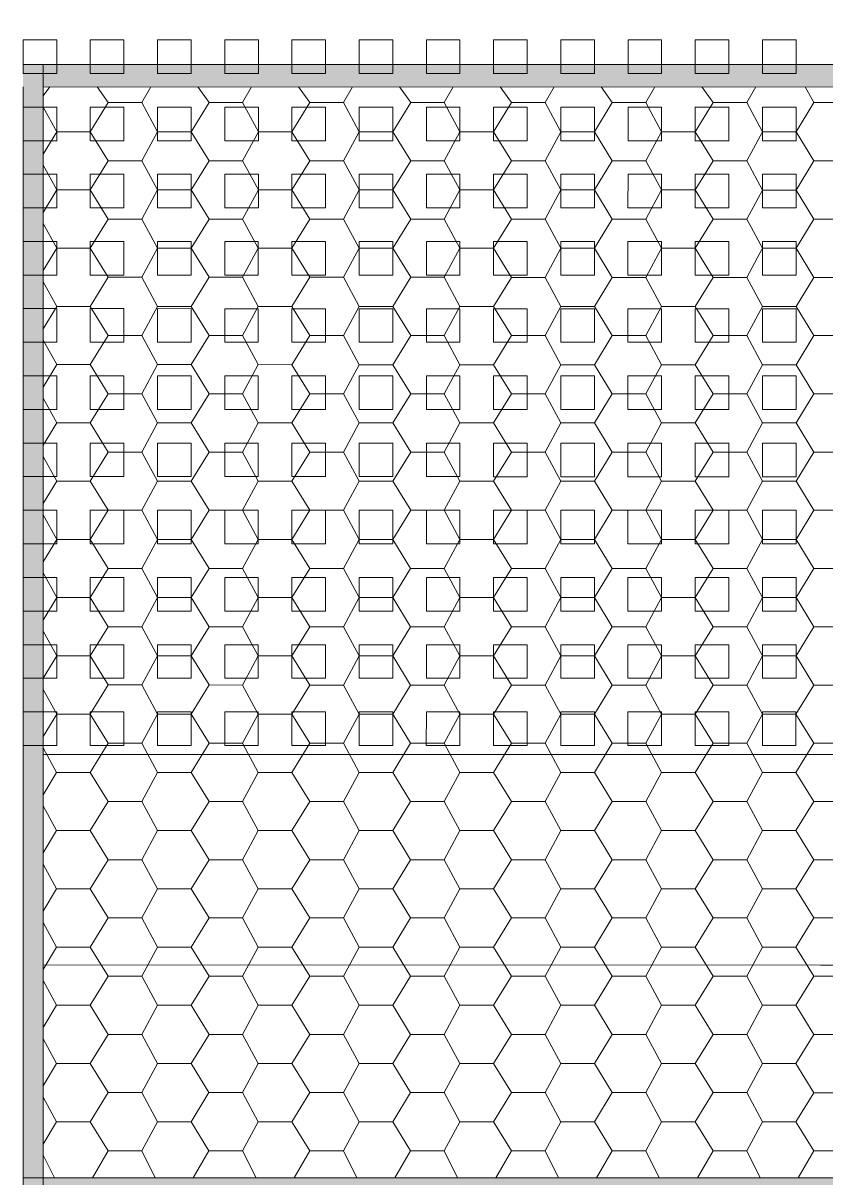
# Model space of a CAD drawing. Extents: x 3377 to 3790, y 1673 to 1846.
# Drawn here: x 3523.047 to 3524.563, y 1739.272 to 1741.454 of the extents above; entities that cross this region are included whole.
import ezdxf

# ---------------------------------------------------------------- set-up
doc = ezdxf.new("R2010")
doc.units = 0
doc.header["$LTSCALE"] = 2
doc.layers.add('PDF7_0', color=7, linetype='Continuous', true_color=0xc6c6c6)
doc.layers.add('PDF7_04-DETALHE', color=7, linetype='Continuous', true_color=0xc6c6c6)

msp = doc.modelspace()

# ---------------------------------------------------------------- linework, layer by layer
at = {"layer": 'PDF7_0', "color": 7, "lineweight": 0}
msp.add_lwpolyline([(3535.3855, 1740.0119), (3535.4109, 1740.0246, 0.281336), (3525.315, 1746.2033, 0.281573), (3515.2182, 1740.026), (3515.2436, 1740.0133, -0.281686), (3525.315, 1746.1737, -0.281456)], format="xyb", close=True, dxfattribs=at)
for points in [[(3535.1359, 1740.2658, 0.27384), (3525.315, 1746.0721, 0.27384), (3515.4933, 1740.2672), (3515.8402, 1740.0725, -0.27356), (3525.3149, 1745.6743, -0.273821), (3534.7846, 1740.0712), (3534.7381, 1740.1558), (3535.0893, 1740.3547), (3535.1359, 1740.2658), (3535.212, 1740.0712)], [(3535.0851, 1740.2828, 0.272189), (3525.315, 1746.0383, 0.272189), (3515.5441, 1740.2841), (3515.8276, 1740.1233, -0.272462), (3525.3149, 1745.7124), (3525.315, 1746.0383), (3525.3149, 1745.7124, -0.272294), (3534.8016, 1740.122)], [(3535.1866, 1740.0712), (3534.7846, 1740.0712), (3534.6704, 1740.0712, 0.272283), (3525.3149, 1745.5728, 0.272349), (3515.9545, 1740.0725), (3515.8402, 1740.0725), (3515.4425, 1740.0725)]]:
    msp.add_lwpolyline(points, format="xyb", dxfattribs=at)
for points in [[(3523.0466, 1741.3753), (3523.0846, 1741.3753), (3523.0845, 1739.2722), (3523.0464, 1739.2722), (3523.0466, 1741.333)], [(3524.7179, 1740.0719), (3523.0846, 1740.072)], [(3525.2934, 1739.6741), (3523.0845, 1739.6742)]]:
    msp.add_lwpolyline(points, dxfattribs=at)
for points in [[(3525.2935, 1741.3751), (3525.2935, 1741.3328), (3523.0846, 1741.333), (3523.0846, 1741.3753)], [(3523.0464, 1739.2722), (3523.0845, 1739.2722), (3523.0844, 1737.1734), (3523.0463, 1737.1734)], [(3523.0844, 1737.1734), (3523.0845, 1739.2722)], [(3525.2933, 1739.2721), (3525.2933, 1739.234), (3523.0845, 1739.2342), (3523.0845, 1739.2722)]]:
    msp.add_lwpolyline(points, close=True, dxfattribs=at)
at = {"layer": 'PDF7_0', "lineweight": 0}
for points in [[(3523.0846, 1741.3161), (3523.0973, 1741.333)], [(3523.1862, 1741.333), (3523.2074, 1741.3034), (3523.2708, 1741.3033), (3523.2878, 1741.333)], [(3523.3766, 1741.333), (3523.3978, 1741.3033), (3523.4612, 1741.3033), (3523.4782, 1741.333)], [(3523.567, 1741.333), (3523.5882, 1741.3033), (3523.6517, 1741.3033), (3523.6686, 1741.3329)], [(3523.7575, 1741.3329), (3523.7786, 1741.3033), (3523.8421, 1741.3033), (3523.859, 1741.3329)], [(3523.9479, 1741.3329), (3523.969, 1741.3033), (3524.0325, 1741.3033), (3524.0494, 1741.3329)], [(3524.1383, 1741.3329), (3524.1594, 1741.3033), (3524.2229, 1741.3033), (3524.2398, 1741.3329)], [(3524.3287, 1741.3329), (3524.3499, 1741.3033), (3524.4133, 1741.3033), (3524.4303, 1741.3329)], [(3524.5234, 1741.3329), (3524.5403, 1741.3033), (3524.6037, 1741.3033), (3524.6207, 1741.3329)], [(3523.0846, 1741.2949), (3523.11, 1741.2484), (3523.1735, 1741.2483), (3523.2074, 1741.3034)], [(3523.2708, 1741.3033), (3523.3004, 1741.2483), (3523.3639, 1741.2483), (3523.3978, 1741.3033)], [(3523.4612, 1741.3033), (3523.4909, 1741.2483), (3523.5543, 1741.2483), (3523.5882, 1741.3033)], [(3523.6517, 1741.3033), (3523.6813, 1741.2483), (3523.7448, 1741.2483), (3523.7786, 1741.3033)], [(3523.8421, 1741.3033), (3523.8717, 1741.2483), (3523.9352, 1741.2483), (3523.969, 1741.3033)], [(3524.0325, 1741.3033), (3524.0621, 1741.2483), (3524.1256, 1741.2483), (3524.1594, 1741.3033)], [(3524.2229, 1741.3033), (3524.2525, 1741.2483), (3524.316, 1741.2483), (3524.3499, 1741.3033)], [(3524.4133, 1741.3033), (3524.4429, 1741.2483), (3524.5064, 1741.2483), (3524.5403, 1741.3033)], [(3523.0846, 1741.206), (3523.11, 1741.2484)], [(3523.1735, 1741.2483), (3523.2073, 1741.1933), (3523.2708, 1741.1933), (3523.3004, 1741.2483)], [(3523.3639, 1741.2483), (3523.3978, 1741.1933), (3523.4612, 1741.1933), (3523.4909, 1741.2483)], [(3523.5543, 1741.2483), (3523.5882, 1741.1933), (3523.6517, 1741.1933), (3523.6813, 1741.2483)], [(3523.7448, 1741.2483), (3523.7786, 1741.1933), (3523.8421, 1741.1933), (3523.8717, 1741.2483)], [(3523.9352, 1741.2483), (3523.969, 1741.1933), (3524.0325, 1741.1933), (3524.0621, 1741.2483)], [(3524.1256, 1741.2483), (3524.1594, 1741.1933), (3524.2229, 1741.1933), (3524.2525, 1741.2483)], [(3524.316, 1741.2483), (3524.3499, 1741.1933), (3524.4133, 1741.1933), (3524.4429, 1741.2483)], [(3524.5064, 1741.2483), (3524.5403, 1741.1932), (3524.6037, 1741.1932), (3524.6334, 1741.2482)], [(3523.0846, 1741.1849), (3523.11, 1741.1383), (3523.1735, 1741.1383), (3523.2073, 1741.1933)], [(3523.2708, 1741.1933), (3523.3004, 1741.1383), (3523.3639, 1741.1383), (3523.3978, 1741.1933)], [(3523.4612, 1741.1933), (3523.4909, 1741.1383), (3523.5543, 1741.1383), (3523.5882, 1741.1933)], [(3523.6517, 1741.1933), (3523.6813, 1741.1383), (3523.7447, 1741.1383), (3523.7786, 1741.1933)], [(3523.8421, 1741.1933), (3523.8717, 1741.1383), (3523.9352, 1741.1383), (3523.969, 1741.1933)], [(3524.0325, 1741.1933), (3524.0621, 1741.1383), (3524.1256, 1741.1383), (3524.1594, 1741.1933)], [(3524.2229, 1741.1933), (3524.2525, 1741.1383), (3524.316, 1741.1383), (3524.3499, 1741.1933)], [(3524.4133, 1741.1933), (3524.4429, 1741.1382), (3524.5064, 1741.1382), (3524.5403, 1741.1932)], [(3523.0846, 1741.096), (3523.11, 1741.1383)], [(3523.1735, 1741.1383), (3523.2073, 1741.0833), (3523.2708, 1741.0833), (3523.3004, 1741.1383)], [(3523.3639, 1741.1383), (3523.3978, 1741.0833), (3523.4612, 1741.0833), (3523.4909, 1741.1383)], [(3523.5543, 1741.1383), (3523.5882, 1741.0833), (3523.6516, 1741.0833), (3523.6813, 1741.1383)], [(3523.7447, 1741.1383), (3523.7786, 1741.0833), (3523.8421, 1741.0833), (3523.8717, 1741.1383)], [(3523.9352, 1741.1383), (3523.969, 1741.0833), (3524.0325, 1741.0833), (3524.0621, 1741.1383)], [(3524.1256, 1741.1383), (3524.1594, 1741.0833), (3524.2229, 1741.0832), (3524.2525, 1741.1383)], [(3524.316, 1741.1383), (3524.3498, 1741.0832), (3524.4133, 1741.0832), (3524.4429, 1741.1382)], [(3524.5064, 1741.1382), (3524.5403, 1741.0832), (3524.6037, 1741.0832), (3524.6334, 1741.1382)], [(3523.0846, 1741.0749), (3523.11, 1741.0283), (3523.1735, 1741.0283), (3523.2073, 1741.0833)], [(3523.2708, 1741.0833), (3523.3004, 1741.0283), (3523.3639, 1741.0283), (3523.3978, 1741.0833)], [(3523.4612, 1741.0833), (3523.4908, 1741.0283), (3523.5543, 1741.0283), (3523.5882, 1741.0833)], [(3523.6516, 1741.0833), (3523.6813, 1741.0283), (3523.7447, 1741.0283), (3523.7786, 1741.0833)], [(3523.8421, 1741.0833), (3523.8717, 1741.0283), (3523.9352, 1741.0283), (3523.969, 1741.0833)], [(3524.0325, 1741.0833), (3524.0621, 1741.0282), (3524.1256, 1741.0282), (3524.1594, 1741.0833)], [(3524.2229, 1741.0832), (3524.2525, 1741.0282), (3524.316, 1741.0282), (3524.3498, 1741.0832)], [(3524.4133, 1741.0832), (3524.4429, 1741.0282), (3524.5064, 1741.0282), (3524.5403, 1741.0832)], [(3523.0846, 1740.986), (3523.11, 1741.0283)], [(3523.1735, 1741.0283), (3523.2073, 1740.9733), (3523.2708, 1740.9733), (3523.3004, 1741.0283)], [(3523.3639, 1741.0283), (3523.3978, 1740.9733), (3523.4612, 1740.9733), (3523.4908, 1741.0283)], [(3523.5543, 1741.0283), (3523.5882, 1740.9733), (3523.6516, 1740.9733), (3523.6813, 1741.0283)], [(3523.7447, 1741.0283), (3523.7786, 1740.9733), (3523.8421, 1740.9733), (3523.8717, 1741.0283)], [(3523.9352, 1741.0283), (3523.969, 1740.9732), (3524.0325, 1740.9732), (3524.0621, 1741.0282)], [(3524.1256, 1741.0282), (3524.1594, 1740.9732), (3524.2229, 1740.9732), (3524.2525, 1741.0282)], [(3524.316, 1741.0282), (3524.3498, 1740.9732), (3524.4133, 1740.9732), (3524.4429, 1741.0282)], [(3524.5064, 1741.0282), (3524.5403, 1740.9732), (3524.6037, 1740.9732), (3524.6333, 1741.0282)], [(3523.0846, 1740.9648), (3523.11, 1740.9183), (3523.1735, 1740.9183), (3523.2073, 1740.9733)], [(3523.2708, 1740.9733), (3523.3004, 1740.9183), (3523.3639, 1740.9183), (3523.3978, 1740.9733)], [(3523.4612, 1740.9733), (3523.4908, 1740.9183), (3523.5543, 1740.9183), (3523.5882, 1740.9733)], [(3523.6516, 1740.9733), (3523.6813, 1740.9183), (3523.7447, 1740.9183), (3523.7786, 1740.9733)], [(3523.8421, 1740.9733), (3523.8717, 1740.9182), (3523.9351, 1740.9182), (3523.969, 1740.9732)], [(3524.0325, 1740.9732), (3524.0621, 1740.9182), (3524.1256, 1740.9182), (3524.1594, 1740.9732)], [(3524.2229, 1740.9732), (3524.2525, 1740.9182), (3524.316, 1740.9182), (3524.3498, 1740.9732)], [(3524.4133, 1740.9732), (3524.4429, 1740.9182), (3524.5064, 1740.9182), (3524.5403, 1740.9732)], [(3523.0846, 1740.876), (3523.11, 1740.9183)], [(3523.1735, 1740.9183), (3523.2073, 1740.8633), (3523.2708, 1740.8633), (3523.3004, 1740.9183)], [(3523.3639, 1740.9183), (3523.3977, 1740.8633), (3523.4612, 1740.8633), (3523.4908, 1740.9183)], [(3523.5543, 1740.9183), (3523.5882, 1740.8633), (3523.6516, 1740.8632), (3523.6813, 1740.9183)], [(3523.7447, 1740.9183), (3523.7786, 1740.8632), (3523.842, 1740.8632), (3523.8717, 1740.9182)], [(3523.9351, 1740.9182), (3523.969, 1740.8632), (3524.0325, 1740.8632), (3524.0621, 1740.9182)], [(3524.1256, 1740.9182), (3524.1594, 1740.8632), (3524.2229, 1740.8632), (3524.2525, 1740.9182)], [(3524.316, 1740.9182), (3524.3498, 1740.8632), (3524.4133, 1740.8632), (3524.4429, 1740.9182)], [(3524.5064, 1740.9182), (3524.5402, 1740.8632), (3524.6037, 1740.8632), (3524.6333, 1740.9182)], [(3523.0846, 1740.8548), (3523.11, 1740.8083), (3523.1735, 1740.8083), (3523.2073, 1740.8633)], [(3523.2708, 1740.8633), (3523.3004, 1740.8083), (3523.3639, 1740.8083), (3523.3977, 1740.8633)], [(3523.4612, 1740.8633), (3523.4908, 1740.8083), (3523.5543, 1740.8082), (3523.5882, 1740.8633)], [(3523.6516, 1740.8632), (3523.6812, 1740.8082), (3523.7447, 1740.8082), (3523.7786, 1740.8632)], [(3523.842, 1740.8632), (3523.8717, 1740.8082), (3523.9351, 1740.8082), (3523.969, 1740.8632)], [(3524.0325, 1740.8632), (3524.0621, 1740.8082), (3524.1256, 1740.8082), (3524.1594, 1740.8632)], [(3524.2229, 1740.8632), (3524.2525, 1740.8082), (3524.316, 1740.8082), (3524.3498, 1740.8632)], [(3524.4133, 1740.8632), (3524.4429, 1740.8082), (3524.5064, 1740.8082), (3524.5402, 1740.8632)], [(3523.0846, 1740.766), (3523.11, 1740.8083)], [(3523.1735, 1740.8083), (3523.2073, 1740.7533), (3523.2708, 1740.7533), (3523.3004, 1740.8083)], [(3523.3639, 1740.8083), (3523.3977, 1740.7532), (3523.4612, 1740.7532), (3523.4908, 1740.8083)], [(3523.5543, 1740.8082), (3523.5882, 1740.7532), (3523.6516, 1740.7532), (3523.6812, 1740.8082)], [(3523.7447, 1740.8082), (3523.7786, 1740.7532), (3523.842, 1740.7532), (3523.8717, 1740.8082)], [(3523.9351, 1740.8082), (3523.969, 1740.7532), (3524.0325, 1740.7532), (3524.0621, 1740.8082)], [(3524.1256, 1740.8082), (3524.1594, 1740.7532), (3524.2229, 1740.7532), (3524.2525, 1740.8082)], [(3524.316, 1740.8082), (3524.3498, 1740.7532), (3524.4133, 1740.7532), (3524.4429, 1740.8082)], [(3524.5064, 1740.8082), (3524.5402, 1740.7532), (3524.6037, 1740.7532), (3524.6333, 1740.8082)], [(3523.0846, 1740.7448), (3523.11, 1740.6983), (3523.1735, 1740.6983), (3523.2073, 1740.7533)], [(3523.2708, 1740.7533), (3523.3004, 1740.6982), (3523.3639, 1740.6982), (3523.3977, 1740.7532)], [(3523.4612, 1740.7532), (3523.4908, 1740.6982), (3523.5543, 1740.6982), (3523.5882, 1740.7532)], [(3523.6516, 1740.7532), (3523.6812, 1740.6982), (3523.7447, 1740.6982), (3523.7786, 1740.7532)], [(3523.842, 1740.7532), (3523.8717, 1740.6982), (3523.9351, 1740.6982), (3523.969, 1740.7532)], [(3524.0325, 1740.7532), (3524.0621, 1740.6982), (3524.1255, 1740.6982), (3524.1594, 1740.7532)], [(3524.2229, 1740.7532), (3524.2525, 1740.6982), (3524.316, 1740.6982), (3524.3498, 1740.7532)], [(3524.4133, 1740.7532), (3524.4429, 1740.6982), (3524.5064, 1740.6982), (3524.5402, 1740.7532)], [(3523.0846, 1740.6559), (3523.11, 1740.6983)], [(3523.1735, 1740.6983), (3523.2073, 1740.6432), (3523.2708, 1740.6432), (3523.3004, 1740.6982)], [(3523.3639, 1740.6982), (3523.3977, 1740.6432), (3523.4612, 1740.6432), (3523.4908, 1740.6982)], [(3523.5543, 1740.6982), (3523.5881, 1740.6432), (3523.6516, 1740.6432), (3523.6812, 1740.6982)], [(3523.7447, 1740.6982), (3523.7786, 1740.6432), (3523.842, 1740.6432), (3523.8717, 1740.6982)], [(3523.9351, 1740.6982), (3523.969, 1740.6432), (3524.0325, 1740.6432), (3524.0621, 1740.6982)], [(3524.1255, 1740.6982), (3524.1594, 1740.6432), (3524.2229, 1740.6432), (3524.2525, 1740.6982)], [(3524.316, 1740.6982), (3524.3498, 1740.6432), (3524.4133, 1740.6432), (3524.4429, 1740.6982)], [(3524.5064, 1740.6982), (3524.5402, 1740.6432), (3524.6037, 1740.6431), (3524.6333, 1740.6982)], [(3523.0846, 1740.6348), (3523.11, 1740.5882), (3523.1735, 1740.5882), (3523.2073, 1740.6432)], [(3523.2708, 1740.6432), (3523.3004, 1740.5882), (3523.3639, 1740.5882), (3523.3977, 1740.6432)], [(3523.4612, 1740.6432), (3523.4908, 1740.5882), (3523.5543, 1740.5882), (3523.5881, 1740.6432)], [(3523.6516, 1740.6432), (3523.6812, 1740.5882), (3523.7447, 1740.5882), (3523.7786, 1740.6432)], [(3523.842, 1740.6432), (3523.8717, 1740.5882), (3523.9351, 1740.5882), (3523.969, 1740.6432)], [(3524.0325, 1740.6432), (3524.0621, 1740.5882), (3524.1255, 1740.5882), (3524.1594, 1740.6432)], [(3524.2229, 1740.6432), (3524.2525, 1740.5882), (3524.316, 1740.5882), (3524.3498, 1740.6432)], [(3524.4133, 1740.6432), (3524.4429, 1740.5881), (3524.5064, 1740.5881), (3524.5402, 1740.6432)], [(3523.0846, 1740.5459), (3523.11, 1740.5882)], [(3523.1735, 1740.5882), (3523.2073, 1740.5332), (3523.2708, 1740.5332), (3523.3004, 1740.5882)], [(3523.3639, 1740.5882), (3523.3977, 1740.5332), (3523.4612, 1740.5332), (3523.4908, 1740.5882)], [(3523.5543, 1740.5882), (3523.5881, 1740.5332), (3523.6516, 1740.5332), (3523.6812, 1740.5882)], [(3523.7447, 1740.5882), (3523.7786, 1740.5332), (3523.842, 1740.5332), (3523.8717, 1740.5882)], [(3523.9351, 1740.5882), (3523.969, 1740.5332), (3524.0324, 1740.5332), (3524.0621, 1740.5882)], [(3524.1255, 1740.5882), (3524.1594, 1740.5332), (3524.2229, 1740.5332), (3524.2525, 1740.5882)], [(3524.316, 1740.5882), (3524.3498, 1740.5331), (3524.4133, 1740.5331), (3524.4429, 1740.5881)], [(3524.5064, 1740.5881), (3524.5402, 1740.5331), (3524.6037, 1740.5331), (3524.6333, 1740.5881)], [(3523.0846, 1740.5248), (3523.11, 1740.4782), (3523.1734, 1740.4782), (3523.2073, 1740.5332)], [(3523.2708, 1740.5332), (3523.3004, 1740.4782), (3523.3639, 1740.4782), (3523.3977, 1740.5332)], [(3523.4612, 1740.5332), (3523.4908, 1740.4782), (3523.5543, 1740.4782), (3523.5881, 1740.5332)], [(3523.6516, 1740.5332), (3523.6812, 1740.4782), (3523.7447, 1740.4782), (3523.7786, 1740.5332)], [(3523.842, 1740.5332), (3523.8716, 1740.4782), (3523.9351, 1740.4782), (3523.969, 1740.5332)], [(3524.0324, 1740.5332), (3524.0621, 1740.4782), (3524.1255, 1740.4782), (3524.1594, 1740.5332)], [(3524.2229, 1740.5332), (3524.2525, 1740.4781), (3524.316, 1740.4781), (3524.3498, 1740.5331)], [(3524.4133, 1740.5331), (3524.4429, 1740.4781), (3524.5064, 1740.4781), (3524.5402, 1740.5331)], [(3523.0846, 1740.4359), (3523.11, 1740.4782)], [(3523.1734, 1740.4782), (3523.2073, 1740.4232), (3523.2708, 1740.4232), (3523.3004, 1740.4782)], [(3523.3639, 1740.4782), (3523.3977, 1740.4232), (3523.4612, 1740.4232), (3523.4908, 1740.4782)], [(3523.5543, 1740.4782), (3523.5881, 1740.4232), (3523.6516, 1740.4232), (3523.6812, 1740.4782)], [(3523.7447, 1740.4782), (3523.7785, 1740.4232), (3523.842, 1740.4232), (3523.8716, 1740.4782)], [(3523.9351, 1740.4782), (3523.969, 1740.4232), (3524.0324, 1740.4231), (3524.0621, 1740.4782)], [(3524.1255, 1740.4782), (3524.1594, 1740.4231), (3524.2229, 1740.4231), (3524.2525, 1740.4781)], [(3524.316, 1740.4781), (3524.3498, 1740.4231), (3524.4133, 1740.4231), (3524.4429, 1740.4781)], [(3524.5064, 1740.4781), (3524.5402, 1740.4231), (3524.6037, 1740.4231), (3524.6333, 1740.4781)], [(3523.0846, 1740.4147), (3523.11, 1740.3682), (3523.1734, 1740.3682), (3523.2073, 1740.4232)], [(3523.2708, 1740.4232), (3523.3004, 1740.3682), (3523.3639, 1740.3682), (3523.3977, 1740.4232)], [(3523.4612, 1740.4232), (3523.4908, 1740.3682), (3523.5543, 1740.3682), (3523.5881, 1740.4232)], [(3523.6516, 1740.4232), (3523.6812, 1740.3682), (3523.7447, 1740.3682), (3523.7785, 1740.4232)], [(3523.842, 1740.4232), (3523.8716, 1740.3682), (3523.9351, 1740.3681), (3523.969, 1740.4232)], [(3524.0324, 1740.4231), (3524.0621, 1740.3681), (3524.1255, 1740.3681), (3524.1594, 1740.4231)], [(3524.2229, 1740.4231), (3524.2525, 1740.3681), (3524.3159, 1740.3681), (3524.3498, 1740.4231)], [(3524.4133, 1740.4231), (3524.4429, 1740.3681), (3524.5064, 1740.3681), (3524.5402, 1740.4231)], [(3523.0846, 1740.3259), (3523.11, 1740.3682)], [(3523.1734, 1740.3682), (3523.2073, 1740.3132), (3523.2708, 1740.3132), (3523.3004, 1740.3682)], [(3523.3639, 1740.3682), (3523.3977, 1740.3132), (3523.4612, 1740.3132), (3523.4908, 1740.3682)], [(3523.5543, 1740.3682), (3523.5881, 1740.3132), (3523.6516, 1740.3132), (3523.6812, 1740.3682)], [(3523.7447, 1740.3682), (3523.7785, 1740.3131), (3523.842, 1740.3131), (3523.8716, 1740.3682)], [(3523.9351, 1740.3681), (3523.969, 1740.3131), (3524.0324, 1740.3131), (3524.0621, 1740.3681)], [(3524.1255, 1740.3681), (3524.1594, 1740.3131), (3524.2228, 1740.3131), (3524.2525, 1740.3681)], [(3524.3159, 1740.3681), (3524.3498, 1740.3131), (3524.4133, 1740.3131), (3524.4429, 1740.3681)], [(3524.5064, 1740.3681), (3524.5402, 1740.3131), (3524.6037, 1740.3131), (3524.6333, 1740.3681)], [(3523.0846, 1740.3047), (3523.11, 1740.2582), (3523.1734, 1740.2582), (3523.2073, 1740.3132)], [(3523.2708, 1740.3132), (3523.3004, 1740.2582), (3523.3639, 1740.2582), (3523.3977, 1740.3132)], [(3523.4612, 1740.3132), (3523.4908, 1740.2582), (3523.5543, 1740.2582), (3523.5881, 1740.3132)], [(3523.6516, 1740.3132), (3523.6812, 1740.2581), (3523.7447, 1740.2581), (3523.7785, 1740.3131)], [(3523.842, 1740.3131), (3523.8716, 1740.2581), (3523.9351, 1740.2581), (3523.969, 1740.3131)], [(3524.0324, 1740.3131), (3524.062, 1740.2581), (3524.1255, 1740.2581), (3524.1594, 1740.3131)], [(3524.2228, 1740.3131), (3524.2525, 1740.2581), (3524.3159, 1740.2581), (3524.3498, 1740.3131)], [(3524.4133, 1740.3131), (3524.4429, 1740.2581), (3524.5064, 1740.2581), (3524.5402, 1740.3131)], [(3523.0846, 1740.2159), (3523.11, 1740.2582)], [(3523.1734, 1740.2582), (3523.2073, 1740.2032), (3523.2708, 1740.2032), (3523.3004, 1740.2582)], [(3523.3639, 1740.2582), (3523.3977, 1740.2032), (3523.4612, 1740.2031), (3523.4908, 1740.2582)], [(3523.5543, 1740.2582), (3523.5881, 1740.2031), (3523.6516, 1740.2031), (3523.6812, 1740.2581)], [(3523.7447, 1740.2581), (3523.7785, 1740.2031), (3523.842, 1740.2031), (3523.8716, 1740.2581)], [(3523.9351, 1740.2581), (3523.969, 1740.2031), (3524.0324, 1740.2031), (3524.062, 1740.2581)], [(3524.1255, 1740.2581), (3524.1594, 1740.2031), (3524.2228, 1740.2031), (3524.2525, 1740.2581)], [(3524.3159, 1740.2581), (3524.3498, 1740.2031), (3524.4133, 1740.2031), (3524.4429, 1740.2581)], [(3524.5064, 1740.2581), (3524.5402, 1740.2031), (3524.6037, 1740.2031), (3524.6333, 1740.2581)], [(3523.0846, 1740.1947), (3523.11, 1740.1482), (3523.1734, 1740.1482), (3523.2073, 1740.2032)], [(3523.2708, 1740.2032), (3523.3004, 1740.1482), (3523.3638, 1740.1481), (3523.3977, 1740.2032)], [(3523.4612, 1740.2031), (3523.4908, 1740.1481), (3523.5543, 1740.1481), (3523.5881, 1740.2031)], [(3523.6516, 1740.2031), (3523.6812, 1740.1481), (3523.7447, 1740.1481), (3523.7785, 1740.2031)], [(3523.842, 1740.2031), (3523.8716, 1740.1481), (3523.9351, 1740.1481), (3523.969, 1740.2031)], [(3524.0324, 1740.2031), (3524.062, 1740.1481), (3524.1255, 1740.1481), (3524.1594, 1740.2031)], [(3524.2228, 1740.2031), (3524.2525, 1740.1481), (3524.3159, 1740.1481), (3524.3498, 1740.2031)], [(3524.4133, 1740.2031), (3524.4429, 1740.1481), (3524.5063, 1740.1481), (3524.5402, 1740.2031)], [(3523.0846, 1740.1059), (3523.11, 1740.1482)], [(3523.1734, 1740.1482), (3523.2073, 1740.0931), (3523.2707, 1740.0931), (3523.3004, 1740.1482)], [(3523.3638, 1740.1481), (3523.3977, 1740.0931), (3523.4612, 1740.0931), (3523.4908, 1740.1481)], [(3523.5543, 1740.1481), (3523.5881, 1740.0931), (3523.6516, 1740.0931), (3523.6812, 1740.1481)], [(3523.7447, 1740.1481), (3523.7785, 1740.0931), (3523.842, 1740.0931), (3523.8716, 1740.1481)], [(3523.9351, 1740.1481), (3523.9689, 1740.0931), (3524.0324, 1740.0931), (3524.062, 1740.1481)], [(3524.1255, 1740.1481), (3524.1594, 1740.0931), (3524.2228, 1740.0931), (3524.2525, 1740.1481)], [(3524.3159, 1740.1481), (3524.3498, 1740.0931), (3524.4132, 1740.0931), (3524.4429, 1740.1481)], [(3524.5063, 1740.1481), (3524.5402, 1740.0931), (3524.6037, 1740.0931), (3524.6333, 1740.1481)], [(3523.0846, 1740.0847), (3523.1099, 1740.0381), (3523.1734, 1740.0381), (3523.2073, 1740.0931)], [(3523.2707, 1740.0931), (3523.3004, 1740.0381), (3523.3638, 1740.0381), (3523.3977, 1740.0931)], [(3523.4612, 1740.0931), (3523.4908, 1740.0381), (3523.5543, 1740.0381), (3523.5881, 1740.0931)], [(3523.6516, 1740.0931), (3523.6812, 1740.0381), (3523.7447, 1740.0381), (3523.7785, 1740.0931)], [(3523.842, 1740.0931), (3523.8716, 1740.0381), (3523.9351, 1740.0381), (3523.9689, 1740.0931)], [(3524.0324, 1740.0931), (3524.062, 1740.0381), (3524.1255, 1740.0381), (3524.1594, 1740.0931)], [(3524.2228, 1740.0931), (3524.2524, 1740.0381), (3524.3159, 1740.0381), (3524.3498, 1740.0931)], [(3524.4132, 1740.0931), (3524.4429, 1740.0381), (3524.5063, 1740.0381), (3524.5402, 1740.0931)], [(3523.0846, 1739.9958), (3523.1099, 1740.0381)], [(3523.1734, 1740.0381), (3523.2073, 1739.9831), (3523.2707, 1739.9831), (3523.3004, 1740.0381)], [(3523.3638, 1740.0381), (3523.3977, 1739.9831), (3523.4612, 1739.9831), (3523.4908, 1740.0381)], [(3523.5543, 1740.0381), (3523.5881, 1739.9831), (3523.6516, 1739.9831), (3523.6812, 1740.0381)], [(3523.7447, 1740.0381), (3523.7785, 1739.9831), (3523.842, 1739.9831), (3523.8716, 1740.0381)], [(3523.9351, 1740.0381), (3523.9689, 1739.9831), (3524.0324, 1739.9831), (3524.062, 1740.0381)], [(3524.1255, 1740.0381), (3524.1594, 1739.9831), (3524.2228, 1739.9831), (3524.2524, 1740.0381)], [(3524.3159, 1740.0381), (3524.3498, 1739.9831), (3524.4132, 1739.983), (3524.4429, 1740.0381)], [(3524.5063, 1740.0381), (3524.5402, 1739.983), (3524.6037, 1739.983), (3524.6333, 1740.038)], [(3523.0846, 1739.9747), (3523.1099, 1739.9281), (3523.1734, 1739.9281), (3523.2073, 1739.9831)], [(3523.2707, 1739.9831), (3523.3004, 1739.9281), (3523.3638, 1739.9281), (3523.3977, 1739.9831)], [(3523.4612, 1739.9831), (3523.4908, 1739.9281), (3523.5542, 1739.9281), (3523.5881, 1739.9831)], [(3523.6516, 1739.9831), (3523.6812, 1739.9281), (3523.7447, 1739.9281), (3523.7785, 1739.9831)], [(3523.842, 1739.9831), (3523.8716, 1739.9281), (3523.9351, 1739.9281), (3523.9689, 1739.9831)], [(3524.0324, 1739.9831), (3524.062, 1739.9281), (3524.1255, 1739.9281), (3524.1594, 1739.9831)], [(3524.2228, 1739.9831), (3524.2524, 1739.928), (3524.3159, 1739.928), (3524.3498, 1739.9831)], [(3524.4132, 1739.983), (3524.4429, 1739.928), (3524.5063, 1739.928), (3524.5402, 1739.983)], [(3523.0845, 1739.8858), (3523.1099, 1739.9281)], [(3523.1734, 1739.9281), (3523.2073, 1739.8731), (3523.2707, 1739.8731), (3523.3004, 1739.9281)], [(3523.3638, 1739.9281), (3523.3977, 1739.8731), (3523.4611, 1739.8731), (3523.4908, 1739.9281)], [(3523.5542, 1739.9281), (3523.5881, 1739.8731), (3523.6516, 1739.8731), (3523.6812, 1739.9281)], [(3523.7447, 1739.9281), (3523.7785, 1739.8731), (3523.842, 1739.8731), (3523.8716, 1739.9281)], [(3523.9351, 1739.9281), (3523.9689, 1739.8731), (3524.0324, 1739.8731), (3524.062, 1739.9281)], [(3524.1255, 1739.9281), (3524.1593, 1739.873), (3524.2228, 1739.873), (3524.2524, 1739.928)], [(3524.3159, 1739.928), (3524.3498, 1739.873), (3524.4132, 1739.873), (3524.4429, 1739.928)], [(3524.5063, 1739.928), (3524.5402, 1739.873), (3524.6037, 1739.873), (3524.6333, 1739.928)], [(3523.0845, 1739.8647), (3523.1099, 1739.8181), (3523.1734, 1739.8181), (3523.2073, 1739.8731)], [(3523.2707, 1739.8731), (3523.3003, 1739.8181), (3523.3638, 1739.8181), (3523.3977, 1739.8731)], [(3523.4611, 1739.8731), (3523.4908, 1739.8181), (3523.5542, 1739.8181), (3523.5881, 1739.8731)], [(3523.6516, 1739.8731), (3523.6812, 1739.8181), (3523.7447, 1739.8181), (3523.7785, 1739.8731)], [(3523.842, 1739.8731), (3523.8716, 1739.8181), (3523.9351, 1739.8181), (3523.9689, 1739.8731)], [(3524.0324, 1739.8731), (3524.062, 1739.818), (3524.1255, 1739.818), (3524.1593, 1739.873)], [(3524.2228, 1739.873), (3524.2524, 1739.818), (3524.3159, 1739.818), (3524.3498, 1739.873)], [(3524.4132, 1739.873), (3524.4429, 1739.818), (3524.5063, 1739.818), (3524.5402, 1739.873)], [(3523.0845, 1739.7758), (3523.1099, 1739.8181)], [(3523.1734, 1739.8181), (3523.2073, 1739.7631), (3523.2707, 1739.7631), (3523.3003, 1739.8181)], [(3523.3638, 1739.8181), (3523.3977, 1739.7631), (3523.4611, 1739.7631), (3523.4908, 1739.8181)], [(3523.5542, 1739.8181), (3523.5881, 1739.7631), (3523.6516, 1739.7631), (3523.6812, 1739.8181)], [(3523.7447, 1739.8181), (3523.7785, 1739.7631), (3523.842, 1739.763), (3523.8716, 1739.8181)], [(3523.9351, 1739.8181), (3523.9689, 1739.763), (3524.0324, 1739.763), (3524.062, 1739.818)], [(3524.1255, 1739.818), (3524.1593, 1739.763), (3524.2228, 1739.763), (3524.2524, 1739.818)], [(3524.3159, 1739.818), (3524.3498, 1739.763), (3524.4132, 1739.763), (3524.4429, 1739.818)], [(3524.5063, 1739.818), (3524.5402, 1739.763), (3524.6036, 1739.763), (3524.6333, 1739.818)], [(3523.0845, 1739.7546), (3523.1099, 1739.7081), (3523.1734, 1739.7081), (3523.2073, 1739.7631)], [(3523.2707, 1739.7631), (3523.3003, 1739.7081), (3523.3638, 1739.7081), (3523.3977, 1739.7631)], [(3523.4611, 1739.7631), (3523.4908, 1739.7081), (3523.5542, 1739.7081), (3523.5881, 1739.7631)], [(3523.6516, 1739.7631), (3523.6812, 1739.7081), (3523.7446, 1739.708), (3523.7785, 1739.7631)], [(3523.842, 1739.763), (3523.8716, 1739.708), (3523.9351, 1739.708), (3523.9689, 1739.763)], [(3524.0324, 1739.763), (3524.062, 1739.708), (3524.1255, 1739.708), (3524.1593, 1739.763)], [(3524.2228, 1739.763), (3524.2524, 1739.708), (3524.3159, 1739.708), (3524.3498, 1739.763)], [(3524.4132, 1739.763), (3524.4428, 1739.708), (3524.5063, 1739.708), (3524.5402, 1739.763)], [(3523.0845, 1739.6658), (3523.1099, 1739.7081)], [(3523.1734, 1739.7081), (3523.2072, 1739.6531), (3523.2707, 1739.6531), (3523.3003, 1739.7081)], [(3523.3638, 1739.7081), (3523.3977, 1739.6531), (3523.4611, 1739.6531), (3523.4908, 1739.7081)], [(3523.5542, 1739.7081), (3523.5881, 1739.653), (3523.6516, 1739.653), (3523.6812, 1739.7081)], [(3523.7446, 1739.708), (3523.7785, 1739.653), (3523.842, 1739.653), (3523.8716, 1739.708)], [(3523.9351, 1739.708), (3523.9689, 1739.653), (3524.0324, 1739.653), (3524.062, 1739.708)], [(3524.1255, 1739.708), (3524.1593, 1739.653), (3524.2228, 1739.653), (3524.2524, 1739.708)], [(3524.3159, 1739.708), (3524.3497, 1739.653), (3524.4132, 1739.653), (3524.4428, 1739.708)], [(3524.5063, 1739.708), (3524.5402, 1739.653), (3524.6036, 1739.653), (3524.6333, 1739.708)], [(3523.0845, 1739.6446), (3523.1099, 1739.5981), (3523.1734, 1739.5981), (3523.2072, 1739.6531)], [(3523.2707, 1739.6531), (3523.3003, 1739.5981), (3523.3638, 1739.5981), (3523.3977, 1739.6531)], [(3523.4611, 1739.6531), (3523.4908, 1739.598), (3523.5542, 1739.598), (3523.5881, 1739.653)], [(3523.6516, 1739.653), (3523.6812, 1739.598), (3523.7446, 1739.598), (3523.7785, 1739.653)], [(3523.842, 1739.653), (3523.8716, 1739.598), (3523.9351, 1739.598), (3523.9689, 1739.653)], [(3524.0324, 1739.653), (3524.062, 1739.598), (3524.1255, 1739.598), (3524.1593, 1739.653)], [(3524.2228, 1739.653), (3524.2524, 1739.598), (3524.3159, 1739.598), (3524.3497, 1739.653)], [(3524.4132, 1739.653), (3524.4428, 1739.598), (3524.5063, 1739.598), (3524.5402, 1739.653)], [(3523.0845, 1739.5558), (3523.1099, 1739.5981)], [(3523.1734, 1739.5981), (3523.2072, 1739.5431), (3523.2707, 1739.543), (3523.3003, 1739.5981)], [(3523.3638, 1739.5981), (3523.3977, 1739.543), (3523.4611, 1739.543), (3523.4908, 1739.598)], [(3523.5542, 1739.598), (3523.5881, 1739.543), (3523.6515, 1739.543), (3523.6812, 1739.598)], [(3523.7446, 1739.598), (3523.7785, 1739.543), (3523.842, 1739.543), (3523.8716, 1739.598)], [(3523.9351, 1739.598), (3523.9689, 1739.543), (3524.0324, 1739.543), (3524.062, 1739.598)], [(3524.1255, 1739.598), (3524.1593, 1739.543), (3524.2228, 1739.543), (3524.2524, 1739.598)], [(3524.3159, 1739.598), (3524.3497, 1739.543), (3524.4132, 1739.543), (3524.4428, 1739.598)], [(3524.5063, 1739.598), (3524.5402, 1739.543), (3524.6036, 1739.543), (3524.6333, 1739.598)], [(3523.0845, 1739.5346), (3523.1099, 1739.4881), (3523.1734, 1739.488), (3523.2072, 1739.5431)], [(3523.2707, 1739.543), (3523.3003, 1739.488), (3523.3638, 1739.488), (3523.3977, 1739.543)], [(3523.4611, 1739.543), (3523.4907, 1739.488), (3523.5542, 1739.488), (3523.5881, 1739.543)], [(3523.6515, 1739.543), (3523.6812, 1739.488), (3523.7446, 1739.488), (3523.7785, 1739.543)], [(3523.842, 1739.543), (3523.8716, 1739.488), (3523.9351, 1739.488), (3523.9689, 1739.543)], [(3524.0324, 1739.543), (3524.062, 1739.488), (3524.1255, 1739.488), (3524.1593, 1739.543)], [(3524.2228, 1739.543), (3524.2524, 1739.488), (3524.3159, 1739.488), (3524.3497, 1739.543)], [(3524.4132, 1739.543), (3524.4428, 1739.488), (3524.5063, 1739.488), (3524.5402, 1739.543)], [(3523.0845, 1739.4457), (3523.1099, 1739.4881)], [(3523.1734, 1739.488), (3523.2072, 1739.433), (3523.2707, 1739.433), (3523.3003, 1739.488)], [(3523.3638, 1739.488), (3523.3976, 1739.433), (3523.4611, 1739.433), (3523.4907, 1739.488)], [(3523.5542, 1739.488), (3523.5881, 1739.433), (3523.6515, 1739.433), (3523.6812, 1739.488)], [(3523.7446, 1739.488), (3523.7785, 1739.433), (3523.842, 1739.433), (3523.8716, 1739.488)], [(3523.9351, 1739.488), (3523.9689, 1739.433), (3524.0324, 1739.433), (3524.062, 1739.488)], [(3524.1255, 1739.488), (3524.1593, 1739.433), (3524.2228, 1739.433), (3524.2524, 1739.488)], [(3524.3159, 1739.488), (3524.3497, 1739.433), (3524.4132, 1739.433), (3524.4428, 1739.488)], [(3524.5063, 1739.488), (3524.5401, 1739.4329), (3524.6036, 1739.4329), (3524.6332, 1739.4879)], [(3523.0845, 1739.4246), (3523.1099, 1739.378), (3523.1734, 1739.378), (3523.2072, 1739.433)], [(3523.2707, 1739.433), (3523.3003, 1739.378), (3523.3638, 1739.378), (3523.3976, 1739.433)], [(3523.4611, 1739.433), (3523.4907, 1739.378), (3523.5542, 1739.378), (3523.5881, 1739.433)], [(3523.6515, 1739.433), (3523.6812, 1739.378), (3523.7446, 1739.378), (3523.7785, 1739.433)], [(3523.842, 1739.433), (3523.8716, 1739.378), (3523.935, 1739.378), (3523.9689, 1739.433)], [(3524.0324, 1739.433), (3524.062, 1739.378), (3524.1255, 1739.378), (3524.1593, 1739.433)], [(3524.2228, 1739.433), (3524.2524, 1739.378), (3524.3159, 1739.378), (3524.3497, 1739.433)], [(3524.4132, 1739.433), (3524.4428, 1739.3779), (3524.5063, 1739.3779), (3524.5401, 1739.4329)], [(3523.0845, 1739.3357), (3523.1099, 1739.378)], [(3523.1734, 1739.378), (3523.2072, 1739.323), (3523.2707, 1739.323), (3523.2961, 1739.2722)], [(3523.2707, 1739.323), (3523.3003, 1739.378)], [(3523.3638, 1739.378), (3523.3976, 1739.323), (3523.4611, 1739.323), (3523.4865, 1739.2722)], [(3523.4611, 1739.323), (3523.4907, 1739.378)], [(3523.5542, 1739.378), (3523.5881, 1739.323), (3523.6515, 1739.323), (3523.6769, 1739.2722)], [(3523.6515, 1739.323), (3523.6812, 1739.378)], [(3523.7446, 1739.378), (3523.7785, 1739.323), (3523.8419, 1739.323), (3523.8673, 1739.2722)], [(3523.8419, 1739.323), (3523.8716, 1739.378)], [(3523.935, 1739.378), (3523.9689, 1739.323), (3524.0324, 1739.323), (3524.0577, 1739.2722)], [(3524.0324, 1739.323), (3524.062, 1739.378)], [(3524.1255, 1739.378), (3524.1593, 1739.323), (3524.2228, 1739.3229), (3524.2482, 1739.2722)], [(3524.2228, 1739.3229), (3524.2524, 1739.378)], [(3524.3159, 1739.378), (3524.3497, 1739.3229), (3524.4132, 1739.3229), (3524.4386, 1739.2722)], [(3524.4132, 1739.3229), (3524.4428, 1739.3779)], [(3524.5063, 1739.3779), (3524.5401, 1739.3229), (3524.6036, 1739.3229), (3524.629, 1739.2721)], [(3523.1057, 1739.2722), (3523.0845, 1739.3146)], [(3523.1776, 1739.2722), (3523.2072, 1739.323)], [(3523.368, 1739.2722), (3523.3976, 1739.323)], [(3523.5584, 1739.2722), (3523.5881, 1739.323)], [(3523.7489, 1739.2722), (3523.7785, 1739.323)], [(3523.9393, 1739.2722), (3523.9689, 1739.323)], [(3524.1297, 1739.2722), (3524.1593, 1739.323)], [(3524.3201, 1739.2722), (3524.3497, 1739.3229)], [(3524.5105, 1739.2722), (3524.5401, 1739.3229)]]:
    msp.add_lwpolyline(points, dxfattribs=at)
at = {"layer": 'PDF7_0', "color": 9, "true_color": 0xc1c1c1, "transparency": 33554559}
for points in [[(3523.0466, 1741.3753), (3523.0845, 1739.2722), (3523.0464, 1739.2722)], [(3523.0846, 1741.3753), (3523.0466, 1741.3753), (3523.0845, 1739.2722)], [(3525.2935, 1741.3751), (3523.0846, 1741.3753), (3525.2935, 1741.3328)], [(3523.0846, 1741.3753), (3525.2935, 1741.3328), (3523.0846, 1741.333)], [(3523.0464, 1739.2722), (3523.0844, 1737.1734), (3523.0463, 1737.1734)], [(3523.0845, 1739.2722), (3523.0464, 1739.2722), (3523.0844, 1737.1734)], [(3525.2933, 1739.2721), (3523.0845, 1739.2722), (3525.2933, 1739.234)], [(3523.0845, 1739.2722), (3525.2933, 1739.234), (3523.0845, 1739.2342)]]:
    msp.add_solid(points, dxfattribs=at)
at = {"layer": 'PDF7_04-DETALHE', "lineweight": 0}
for points in [[(3523.11, 1741.4218), (3523.11, 1741.3584), (3523.0466, 1741.3584), (3523.0466, 1741.4218)], [(3523.237, 1741.4218), (3523.237, 1741.3584), (3523.1735, 1741.3584), (3523.1735, 1741.4218)], [(3523.3639, 1741.4218), (3523.3639, 1741.3584), (3523.3005, 1741.3584), (3523.3005, 1741.4218)], [(3523.4909, 1741.4218), (3523.4909, 1741.3583), (3523.4274, 1741.3583), (3523.4274, 1741.4218)], [(3523.6178, 1741.4218), (3523.6178, 1741.3583), (3523.5543, 1741.3583), (3523.5543, 1741.4218)], [(3523.7448, 1741.4218), (3523.7448, 1741.3583), (3523.6813, 1741.3583), (3523.6813, 1741.4218)], [(3523.8717, 1741.4218), (3523.8717, 1741.3583), (3523.8082, 1741.3583), (3523.8082, 1741.4218)], [(3523.9987, 1741.4218), (3523.9986, 1741.3583), (3523.9352, 1741.3583), (3523.9352, 1741.4218)], [(3524.1256, 1741.4218), (3524.1256, 1741.3583), (3524.0621, 1741.3583), (3524.0621, 1741.4218)], [(3524.2525, 1741.4218), (3524.2525, 1741.3583), (3524.1891, 1741.3583), (3524.1891, 1741.4218)], [(3524.3795, 1741.4218), (3524.3795, 1741.3583), (3524.316, 1741.3583), (3524.316, 1741.4218)], [(3524.5064, 1741.4217), (3524.5064, 1741.3583), (3524.443, 1741.3583), (3524.443, 1741.4218)], [(3523.11, 1741.2949), (3523.11, 1741.2314), (3523.0466, 1741.2314), (3523.0466, 1741.2949)], [(3523.237, 1741.2949), (3523.237, 1741.2314), (3523.1735, 1741.2314), (3523.1735, 1741.2949)], [(3523.3639, 1741.2949), (3523.3639, 1741.2314), (3523.3004, 1741.2314), (3523.3004, 1741.2949)], [(3523.4909, 1741.2949), (3523.4909, 1741.2314), (3523.4274, 1741.2314), (3523.4274, 1741.2949)], [(3523.6178, 1741.2949), (3523.6178, 1741.2314), (3523.5543, 1741.2314), (3523.5543, 1741.2949)], [(3523.7448, 1741.2949), (3523.7448, 1741.2314), (3523.6813, 1741.2314), (3523.6813, 1741.2949)], [(3523.8717, 1741.2948), (3523.8717, 1741.2314), (3523.8082, 1741.2314), (3523.8082, 1741.2949)], [(3523.9986, 1741.2948), (3523.9986, 1741.2314), (3523.9352, 1741.2314), (3523.9352, 1741.2948)], [(3524.1256, 1741.2948), (3524.1256, 1741.2314), (3524.0621, 1741.2314), (3524.0621, 1741.2948)], [(3524.2525, 1741.2948), (3524.2525, 1741.2313), (3524.1891, 1741.2314), (3524.1891, 1741.2948)], [(3524.3795, 1741.2948), (3524.3795, 1741.2313), (3524.316, 1741.2313), (3524.316, 1741.2948)], [(3524.5064, 1741.2948), (3524.5064, 1741.2313), (3524.4429, 1741.2313), (3524.443, 1741.2948)], [(3523.11, 1741.168), (3523.11, 1741.1045), (3523.0465, 1741.1045), (3523.0466, 1741.168)], [(3523.237, 1741.1679), (3523.237, 1741.1045), (3523.1735, 1741.1045), (3523.1735, 1741.1679)], [(3523.3639, 1741.1679), (3523.3639, 1741.1045), (3523.3004, 1741.1045), (3523.3004, 1741.1679)], [(3523.4909, 1741.1679), (3523.4909, 1741.1045), (3523.4274, 1741.1045), (3523.4274, 1741.1679)], [(3523.6178, 1741.1679), (3523.6178, 1741.1044), (3523.5543, 1741.1045), (3523.5543, 1741.1679)], [(3523.7447, 1741.1679), (3523.7447, 1741.1044), (3523.6813, 1741.1044), (3523.6813, 1741.1679)], [(3523.8717, 1741.1679), (3523.8717, 1741.1044), (3523.8082, 1741.1044), (3523.8082, 1741.1679)], [(3523.9986, 1741.1679), (3523.9986, 1741.1044), (3523.9352, 1741.1044), (3523.9352, 1741.1679)], [(3524.1256, 1741.1679), (3524.1256, 1741.1044), (3524.0621, 1741.1044), (3524.0621, 1741.1679)], [(3524.2525, 1741.1679), (3524.2525, 1741.1044), (3524.189, 1741.1044), (3524.1891, 1741.1679)], [(3524.3795, 1741.1679), (3524.3795, 1741.1044), (3524.316, 1741.1044), (3524.316, 1741.1679)], [(3524.5064, 1741.1679), (3524.5064, 1741.1044), (3524.4429, 1741.1044), (3524.4429, 1741.1679)], [(3523.11, 1741.041), (3523.11, 1740.9775), (3523.0465, 1740.9775), (3523.0465, 1741.041)], [(3523.237, 1741.041), (3523.237, 1740.9775), (3523.1735, 1740.9775), (3523.1735, 1741.041)], [(3523.3639, 1741.041), (3523.3639, 1740.9775), (3523.3004, 1740.9775), (3523.3004, 1741.041)], [(3523.4908, 1741.041), (3523.4908, 1740.9775), (3523.4274, 1740.9775), (3523.4274, 1741.041)], [(3523.6178, 1741.041), (3523.6178, 1740.9775), (3523.5543, 1740.9775), (3523.5543, 1741.041)], [(3523.7447, 1741.041), (3523.7447, 1740.9775), (3523.6813, 1740.9775), (3523.6813, 1741.041)], [(3523.8717, 1741.041), (3523.8717, 1740.9775), (3523.8082, 1740.9775), (3523.8082, 1741.041)], [(3523.9986, 1741.0409), (3523.9986, 1740.9775), (3523.9352, 1740.9775), (3523.9352, 1741.041)], [(3524.1256, 1741.0409), (3524.1256, 1740.9775), (3524.0621, 1740.9775), (3524.0621, 1741.0409)], [(3524.2525, 1741.0409), (3524.2525, 1740.9775), (3524.189, 1740.9775), (3524.189, 1741.0409)], [(3524.3795, 1741.0409), (3524.3795, 1740.9775), (3524.316, 1740.9775), (3524.316, 1741.0409)], [(3524.5064, 1741.0409), (3524.5064, 1740.9774), (3524.4429, 1740.9774), (3524.4429, 1741.0409)], [(3523.11, 1740.9141), (3523.11, 1740.8506), (3523.0465, 1740.8506), (3523.0465, 1740.9141)], [(3523.237, 1740.9141), (3523.2369, 1740.8506), (3523.1735, 1740.8506), (3523.1735, 1740.9141)], [(3523.3639, 1740.914), (3523.3639, 1740.8506), (3523.3004, 1740.8506), (3523.3004, 1740.9141)], [(3523.4908, 1740.914), (3523.4908, 1740.8506), (3523.4274, 1740.8506), (3523.4274, 1740.914)], [(3523.6178, 1740.914), (3523.6178, 1740.8506), (3523.5543, 1740.8506), (3523.5543, 1740.914)], [(3523.7447, 1740.914), (3523.7447, 1740.8505), (3523.6813, 1740.8506), (3523.6813, 1740.914)], [(3523.8717, 1740.914), (3523.8717, 1740.8505), (3523.8082, 1740.8505), (3523.8082, 1740.914)], [(3523.9986, 1740.914), (3523.9986, 1740.8505), (3523.9351, 1740.8505), (3523.9351, 1740.914)], [(3524.1256, 1740.914), (3524.1256, 1740.8505), (3524.0621, 1740.8505), (3524.0621, 1740.914)], [(3524.2525, 1740.914), (3524.2525, 1740.8505), (3524.189, 1740.8505), (3524.189, 1740.914)], [(3524.3795, 1740.914), (3524.3794, 1740.8505), (3524.316, 1740.8505), (3524.316, 1740.914)], [(3524.5064, 1740.914), (3524.5064, 1740.8505), (3524.4429, 1740.8505), (3524.4429, 1740.914)], [(3523.11, 1740.7871), (3523.11, 1740.7236), (3523.0465, 1740.7237), (3523.0465, 1740.7871)], [(3523.2369, 1740.7871), (3523.2369, 1740.7236), (3523.1735, 1740.7236), (3523.1735, 1740.7871)], [(3523.3639, 1740.7871), (3523.3639, 1740.7236), (3523.3004, 1740.7236), (3523.3004, 1740.7871)], [(3523.4908, 1740.7871), (3523.4908, 1740.7236), (3523.4274, 1740.7236), (3523.4274, 1740.7871)], [(3523.6178, 1740.7871), (3523.6178, 1740.7236), (3523.5543, 1740.7236), (3523.5543, 1740.7871)], [(3523.7447, 1740.7871), (3523.7447, 1740.7236), (3523.6812, 1740.7236), (3523.6812, 1740.7871)], [(3523.8717, 1740.7871), (3523.8717, 1740.7236), (3523.8082, 1740.7236), (3523.8082, 1740.7871)], [(3523.9986, 1740.7871), (3523.9986, 1740.7236), (3523.9351, 1740.7236), (3523.9351, 1740.7871)], [(3524.1256, 1740.7871), (3524.1256, 1740.7236), (3524.0621, 1740.7236), (3524.0621, 1740.7871)], [(3524.2525, 1740.787), (3524.2525, 1740.7236), (3524.189, 1740.7236), (3524.189, 1740.787)], [(3524.3794, 1740.787), (3524.3794, 1740.7236), (3524.316, 1740.7236), (3524.316, 1740.787)], [(3524.5064, 1740.787), (3524.5064, 1740.7236), (3524.4429, 1740.7236), (3524.4429, 1740.787)], [(3523.11, 1740.6602), (3523.11, 1740.5967), (3523.0465, 1740.5967), (3523.0465, 1740.6602)], [(3523.2369, 1740.6602), (3523.2369, 1740.5967), (3523.1735, 1740.5967), (3523.1735, 1740.6602)], [(3523.3639, 1740.6602), (3523.3639, 1740.5967), (3523.3004, 1740.5967), (3523.3004, 1740.6602)], [(3523.4908, 1740.6601), (3523.4908, 1740.5967), (3523.4273, 1740.5967), (3523.4274, 1740.6602)], [(3523.6178, 1740.6601), (3523.6178, 1740.5967), (3523.5543, 1740.5967), (3523.5543, 1740.6601)], [(3523.7447, 1740.6601), (3523.7447, 1740.5967), (3523.6812, 1740.5967), (3523.6812, 1740.6601)], [(3523.8717, 1740.6601), (3523.8717, 1740.5967), (3523.8082, 1740.5967), (3523.8082, 1740.6601)], [(3523.9986, 1740.6601), (3523.9986, 1740.5966), (3523.9351, 1740.5966), (3523.9351, 1740.6601)], [(3524.1255, 1740.6601), (3524.1255, 1740.5966), (3524.0621, 1740.5966), (3524.0621, 1740.6601)], [(3524.2525, 1740.6601), (3524.2525, 1740.5966), (3524.189, 1740.5966), (3524.189, 1740.6601)], [(3524.3794, 1740.6601), (3524.3794, 1740.5966), (3524.316, 1740.5966), (3524.316, 1740.6601)], [(3524.5064, 1740.6601), (3524.5064, 1740.5966), (3524.4429, 1740.5966), (3524.4429, 1740.6601)], [(3523.11, 1740.5332), (3523.11, 1740.4698), (3523.0465, 1740.4698), (3523.0465, 1740.5332)], [(3523.2369, 1740.5332), (3523.2369, 1740.4697), (3523.1734, 1740.4698), (3523.1735, 1740.5332)], [(3523.3639, 1740.5332), (3523.3639, 1740.4697), (3523.3004, 1740.4697), (3523.3004, 1740.5332)], [(3523.4908, 1740.5332), (3523.4908, 1740.4697), (3523.4273, 1740.4697), (3523.4273, 1740.5332)], [(3523.6178, 1740.5332), (3523.6178, 1740.4697), (3523.5543, 1740.4697), (3523.5543, 1740.5332)], [(3523.7447, 1740.5332), (3523.7447, 1740.4697), (3523.6812, 1740.4697), (3523.6812, 1740.5332)], [(3523.8716, 1740.5332), (3523.8716, 1740.4697), (3523.8082, 1740.4697), (3523.8082, 1740.5332)], [(3523.9986, 1740.5332), (3523.9986, 1740.4697), (3523.9351, 1740.4697), (3523.9351, 1740.5332)], [(3524.1255, 1740.5332), (3524.1255, 1740.4697), (3524.0621, 1740.4697), (3524.0621, 1740.5332)], [(3524.2525, 1740.5332), (3524.2525, 1740.4697), (3524.189, 1740.4697), (3524.189, 1740.5332)], [(3524.3794, 1740.5331), (3524.3794, 1740.4697), (3524.316, 1740.4697), (3524.316, 1740.5331)], [(3524.5064, 1740.5331), (3524.5064, 1740.4697), (3524.4429, 1740.4697), (3524.4429, 1740.5331)], [(3523.11, 1740.4063), (3523.11, 1740.3428), (3523.0465, 1740.3428), (3523.0465, 1740.4063)], [(3523.2369, 1740.4063), (3523.2369, 1740.3428), (3523.1734, 1740.3428), (3523.1734, 1740.4063)], [(3523.3639, 1740.4063), (3523.3639, 1740.3428), (3523.3004, 1740.3428), (3523.3004, 1740.4063)], [(3523.4908, 1740.4063), (3523.4908, 1740.3428), (3523.4273, 1740.3428), (3523.4273, 1740.4063)], [(3523.6178, 1740.4063), (3523.6177, 1740.3428), (3523.5543, 1740.3428), (3523.5543, 1740.4063)], [(3523.7447, 1740.4062), (3523.7447, 1740.3428), (3523.6812, 1740.3428), (3523.6812, 1740.4062)], [(3523.8716, 1740.4062), (3523.8716, 1740.3428), (3523.8082, 1740.3428), (3523.8082, 1740.4062)], [(3523.9986, 1740.4062), (3523.9986, 1740.3428), (3523.9351, 1740.3428), (3523.9351, 1740.4062)], [(3524.1255, 1740.4062), (3524.1255, 1740.3427), (3524.0621, 1740.3427), (3524.0621, 1740.4062)], [(3524.2525, 1740.4062), (3524.2525, 1740.3427), (3524.189, 1740.3427), (3524.189, 1740.4062)], [(3524.3794, 1740.4062), (3524.3794, 1740.3427), (3524.3159, 1740.3427), (3524.3159, 1740.4062)], [(3524.5064, 1740.4062), (3524.5064, 1740.3427), (3524.4429, 1740.3427), (3524.4429, 1740.4062)], [(3523.11, 1740.2793), (3523.11, 1740.2159), (3523.0465, 1740.2159), (3523.0465, 1740.2793)], [(3523.2369, 1740.2793), (3523.2369, 1740.2159), (3523.1734, 1740.2159), (3523.1734, 1740.2793)], [(3523.3639, 1740.2793), (3523.3638, 1740.2159), (3523.3004, 1740.2159), (3523.3004, 1740.2793)], [(3523.4908, 1740.2793), (3523.4908, 1740.2158), (3523.4273, 1740.2158), (3523.4273, 1740.2793)], [(3523.6177, 1740.2793), (3523.6177, 1740.2158), (3523.5543, 1740.2158), (3523.5543, 1740.2793)], [(3523.7447, 1740.2793), (3523.7447, 1740.2158), (3523.6812, 1740.2158), (3523.6812, 1740.2793)], [(3523.8716, 1740.2793), (3523.8716, 1740.2158), (3523.8082, 1740.2158), (3523.8082, 1740.2793)], [(3523.9986, 1740.2793), (3523.9986, 1740.2158), (3523.9351, 1740.2158), (3523.9351, 1740.2793)], [(3524.1255, 1740.2793), (3524.1255, 1740.2158), (3524.062, 1740.2158), (3524.062, 1740.2793)], [(3524.2525, 1740.2793), (3524.2525, 1740.2158), (3524.189, 1740.2158), (3524.189, 1740.2793)], [(3524.3794, 1740.2793), (3524.3794, 1740.2158), (3524.3159, 1740.2158), (3524.3159, 1740.2793)], [(3524.5064, 1740.2792), (3524.5064, 1740.2158), (3524.4429, 1740.2158), (3524.4429, 1740.2793)], [(3523.11, 1740.1524), (3523.11, 1740.0889), (3523.0465, 1740.0889), (3523.0465, 1740.1524)], [(3523.2369, 1740.1524), (3523.2369, 1740.0889), (3523.1734, 1740.0889), (3523.1734, 1740.1524)], [(3523.3638, 1740.1524), (3523.3638, 1740.0889), (3523.3004, 1740.0889), (3523.3004, 1740.1524)], [(3523.4908, 1740.1524), (3523.4908, 1740.0889), (3523.4273, 1740.0889), (3523.4273, 1740.1524)], [(3523.6177, 1740.1524), (3523.6177, 1740.0889), (3523.5543, 1740.0889), (3523.5543, 1740.1524)], [(3523.7447, 1740.1524), (3523.7447, 1740.0889), (3523.6812, 1740.0889), (3523.6812, 1740.1524)], [(3523.8716, 1740.1523), (3523.8716, 1740.0889), (3523.8081, 1740.0889), (3523.8082, 1740.1523)], [(3523.9986, 1740.1523), (3523.9986, 1740.0889), (3523.9351, 1740.0889), (3523.9351, 1740.1523)], [(3524.1255, 1740.1523), (3524.1255, 1740.0889), (3524.062, 1740.0889), (3524.062, 1740.1523)], [(3524.2525, 1740.1523), (3524.2525, 1740.0888), (3524.189, 1740.0889), (3524.189, 1740.1523)], [(3524.3794, 1740.1523), (3524.3794, 1740.0888), (3524.3159, 1740.0888), (3524.3159, 1740.1523)], [(3524.5063, 1740.1523), (3524.5063, 1740.0888), (3524.4429, 1740.0888), (3524.4429, 1740.1523)]]:
    msp.add_lwpolyline(points, close=True, dxfattribs=at)
at = {"layer": 'PDF7_04-DETALHE', "color": 7, "lineweight": 0}
msp.add_lwpolyline([(3524.5529, 1739.6741), (3525.2934, 1739.6741)], dxfattribs=at)

doc.saveas('drawing.dxf')
